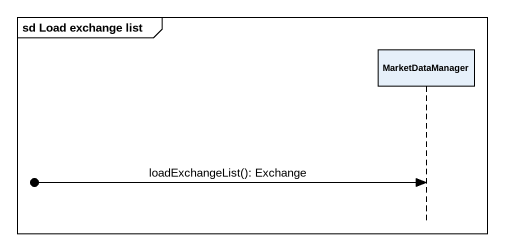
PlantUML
@startuml
mainframe sd Load exchange list
hide footbox
participant MarketDataManager

[o-> MarketDataManager : loadExchangeList(): Exchange
@enduml
